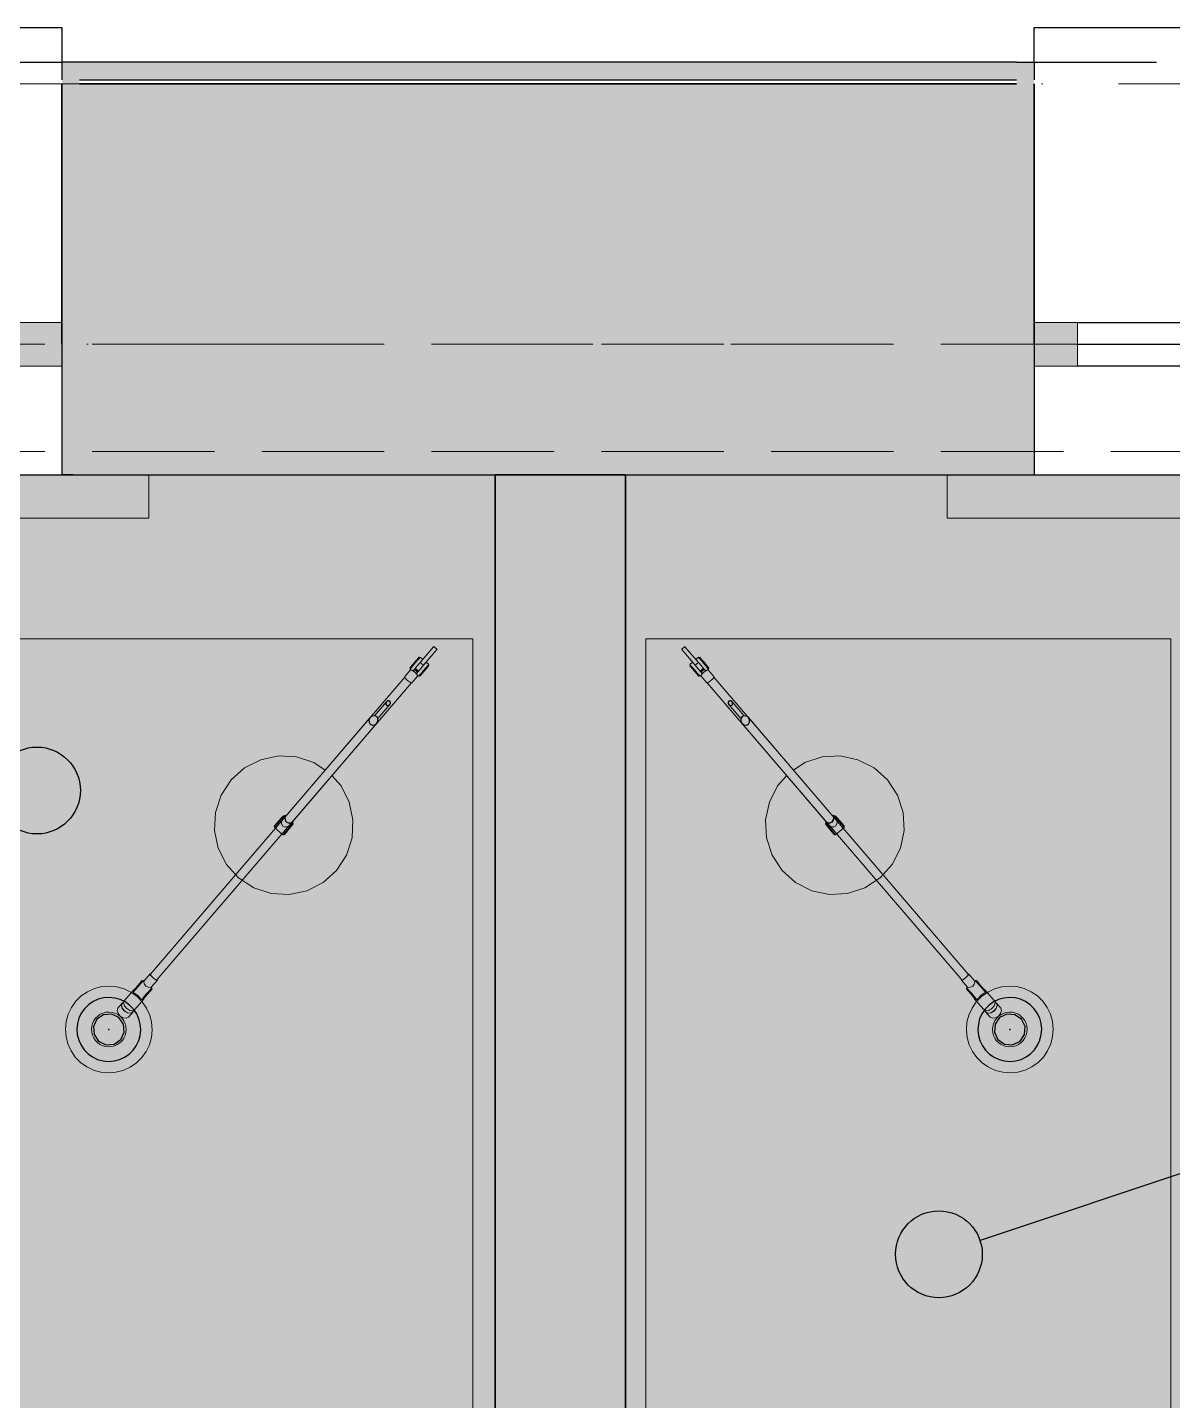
# Model space of a CAD drawing. Header units: millimetres. Extents: x -14278 to 103595, y -22378 to 34603.
# Drawn here: x 85720 to 87039, y -3734 to -2152 of the extents above; entities that cross this region are included whole.
import ezdxf
from ezdxf.enums import TextEntityAlignment as Align

# ---------------------------------------------------------------- set-up
doc = ezdxf.new("R2010")
doc.units = ezdxf.units.MM
doc.header["$MEASUREMENT"] = 0
for name, pattern in [('Dashed', [282.222223, 141.111112, -141.111112]), ('Dot & Dashed', [335.138881, 176.388884, -88.194442, 0, -70.555556]), ('Hidden Line', [195.611112, 141.111112, -54.5])]:
    doc.linetypes.add(name, pattern=pattern)
for name, color, linetype in [('NewA-Ee_25_10-M_WallsExternal', 7, 'Continuous'), ('NewA-Ee_25_10-M_WallsInternal', 7, 'Continuous'), ('NewA-Ee_30_10-M_Roofs', 7, 'Continuous'), ('NewA-Ee_30_40-M_Floors', 7, 'Continuous'), ('NewA-Ee_40_20-M_GeneralFFAndEInternalFixed', 7, 'Continuous'), ('NewA-Ee_40_20-M_GeneralFFAndEInternalMovable', 7, 'Continuous'), ('NewA-SL-M_SpacesInternal', 7, 'Continuous'), ('NewA-Ss_30_25-M_CeilingAndSoffitSystems', 7, 'Continuous'), ('NewA-Zz_20_10_90-T_TextFFEInternal', 7, 'Continuous'), ('NewA-Zz_35_40_80-M_GridStructural', 7, 'Continuous'), ('NewA-Zz_50_90_00-M_GrossInternal', 7, 'Continuous'), ('NewA-Zz_60_50_90-P_VoidOpening', 7, 'Continuous')]:
    doc.layers.add(name, color=color, linetype=linetype)
doc.styles.add('GENERATED_STYLE_1', font='')
doc.styles.get('GENERATED_STYLE_1').set_extended_font_data('Arial')

# ---------------------------------------------------------------- blocks, each defined once
blk = doc.blocks.new('Slab_29_2', base_point=(94289.5, -11216.8))
at = {"layer": 'NewA-Ee_30_40-M_Floors', "linetype": 'Continuous', "lineweight": 13}
blk.add_hatch(color=254, dxfattribs=at).paths.add_polyline_path([(94289.5, -11216.8), (94289.5, -4919.6), (96739.2, -4919.6), (96739.2, -2667.5), (62189.8, -2667.5), (62189.8, -11216.8)])
at = {"layer": 'NewA-Ee_30_40-M_Floors', "color": 6, "linetype": 'Continuous', "lineweight": 13, "flags": 128}
blk.add_lwpolyline([(94289.5, -11216.8), (62189.8, -11216.8), (62189.8, -2667.5), (96739.2, -2667.5), (96739.2, -4919.6), (94289.5, -4919.6)], close=True, dxfattribs=at)
blk = doc.blocks.new('BEDROOM_211_34_2', base_point=(83914.8, -3202.3))
at = {"layer": 'NewA-SL-M_SpacesInternal', "color": 253, "linetype": 'Continuous', "lineweight": 13}
for p, q in [((86258.6, -2667.5), (82428.5, -2667.5)), ((86258.6, -6469.7), (86258.6, -2667.5))]:
    blk.add_line(p, q, dxfattribs=at)
at = {"layer": 'NewA-SL-M_SpacesInternal', "color": 5, "lineweight": 70, "style": 'GENERATED_STYLE_1'}
for tag, height, p in [('ROOM_NAME', 200, (83914.8, -2894.4)), ('ROOM_NUMBER', 150, (83914.8, -3197.3)), ('adj_text', 150, (83914.8, -3433))]:
    blk.add_attdef(tag, text='', height=height, dxfattribs=at).set_placement(p, align=Align.TOP_CENTER)
blk = doc.blocks.new('BEDROOM_213_35_2', base_point=(88695.4, -3202.3))
at = {"layer": 'NewA-SL-M_SpacesInternal', "color": 253, "linetype": 'Continuous', "lineweight": 13}
for p, q in [((86408.6, -2667.5), (86408.6, -6469.7)), ((90236.5, -2667.5), (86408.6, -2667.5))]:
    blk.add_line(p, q, dxfattribs=at)
at = {"layer": 'NewA-SL-M_SpacesInternal', "color": 5, "lineweight": 70, "style": 'GENERATED_STYLE_1'}
for tag, height, p in [('ROOM_NAME', 200, (88695.4, -2894.4)), ('ROOM_NUMBER', 150, (88695.4, -3197.3)), ('adj_text', 150, (88695.4, -3433))]:
    blk.add_attdef(tag, text='', height=height, dxfattribs=at).set_placement(p, align=Align.TOP_CENTER)
blk = doc.blocks.new('Slab_43_2', base_point=(82428.5, -2667.5))
at = {"layer": 'NewA-Ss_30_25-M_CeilingAndSoffitSystems', "linetype": 'Continuous', "lineweight": 0}
blk.add_hatch(color=255, dxfattribs=at).paths.add_polyline_path([(82428.5, -2667.5), (82428.5, -6469.7), (84201.2, -6469.7), (84201.2, -9621.9), (85432.5, -9621.9), (85432.5, -6469.7), (86258.6, -6469.7), (86258.6, -2667.5)])
at = {"layer": 'NewA-Ss_30_25-M_CeilingAndSoffitSystems', "color": 6, "linetype": 'Continuous', "lineweight": 13, "flags": 128}
blk.add_lwpolyline([(82428.5, -2667.5), (82428.5, -6469.7), (84201.2, -6469.7), (84201.2, -9621.9), (85432.5, -9621.9), (85432.5, -6469.7), (86258.6, -6469.7), (86258.6, -2667.5)], close=True, dxfattribs=at)
blk = doc.blocks.new('Slab_44_2', base_point=(86408.6, -2667.5))
at = {"layer": 'NewA-Ss_30_25-M_CeilingAndSoffitSystems', "linetype": 'Continuous', "lineweight": 0}
blk.add_hatch(color=255, dxfattribs=at).paths.add_polyline_path([(86408.6, -2667.5), (86408.6, -6670.9), (87235.1, -6670.9), (87235.1, -9621.9), (88468.9, -9621.9), (88468.9, -6670.9), (90236.5, -6670.9), (90236.5, -2667.5)])
at = {"layer": 'NewA-Ss_30_25-M_CeilingAndSoffitSystems', "color": 6, "linetype": 'Continuous', "lineweight": 13, "flags": 128}
blk.add_lwpolyline([(86408.6, -2667.5), (86408.6, -6670.9), (87235.1, -6670.9), (87235.1, -9621.9), (88468.9, -9621.9), (88468.9, -6670.9), (90236.5, -6670.9), (90236.5, -2667.5)], close=True, dxfattribs=at)
blk = doc.blocks.new('Double Window 19_2')
at = {"layer": 'NewA-Ee_25_10-M_WallsExternal', "linetype": 'Continuous', "lineweight": 13}
for points in [[(-750, 0), (-750, -50), (-700, -50), (-700, 0)], [(0, -50), (0, 0), (-50, 0), (-50, -50)], [(0, 0), (0, -50), (50, -50), (50, 0)], [(750, -50), (750, 0), (700, 0), (700, -50)]]:
    blk.add_hatch(color=104, dxfattribs=at).paths.add_polyline_path(points)
at = {"layer": 'NewA-Ee_25_10-M_WallsExternal', "linetype": 'Continuous'}
for p, q in [((-750, 300), (-750, 340)), ((-750, 340), (750, 340)), ((750, 340), (750, 300)), ((-700, 0), (-50, 0)), ((50, 0), (700, 0)), ((-750, -24.9), (-750, -50)), ((-700, -25), (-50, -25)), ((50, -25), (700, -25)), ((750, -24.9), (750, -50)), ((-50, -50), (-700, -50)), ((700, -50), (50, -50)), ((-750, -175.2), (750, -175.2))]:
    blk.add_line(p, q, dxfattribs=at)
at = {"layer": 'NewA-Ee_25_10-M_WallsExternal', "linetype": 'Dashed'}
blk.add_line((-750, 300), (750, 300), dxfattribs=at)
at = {"layer": 'NewA-Ee_25_10-M_WallsExternal', "color": 24, "linetype": 'Continuous', "lineweight": 13}
for p, q in [((-750, 0), (-700, 0)), ((-700, 0), (-700, -50)), ((-50, -50), (-50, 0)), ((-50, 0), (0, 0)), ((0, 0), (50, 0)), ((50, 0), (50, -50)), ((700, -50), (700, 0)), ((700, 0), (750, 0)), ((-700, -50), (-750, -50)), ((0, -50), (-50, -50)), ((50, -50), (0, -50)), ((750, -50), (700, -50))]:
    blk.add_line(p, q, dxfattribs=at)
at = {"layer": 'NewA-Ee_25_10-M_WallsExternal', "color": 92, "linetype": 'Continuous', "lineweight": 35}
for p, q in [((-750, 0), (-750, -24.9)), ((750, 0), (750, -24.9))]:
    blk.add_line(p, q, dxfattribs=at)
blk = doc.blocks.new('Wall_68_2', base_point=(62039.5, -2517.3))
at = {"layer": 'NewA-Ee_25_10-M_WallsExternal', "linetype": 'Continuous', "lineweight": 13}
for points in [[(85779.6, -2192.3), (85759.5, -2192.3), (85759.5, -2492.3), (85779.6, -2492.3)], [(85779.6, -2212.5), (86859.4, -2212.5), (86859.4, -2192.3), (85779.6, -2192.3)], [(86859.4, -2192.3), (86859.4, -2492.3), (86879.5, -2492.3), (86879.5, -2192.3)], [(85759.5, -2492.3), (85759.5, -2517.3), (86879.5, -2517.3), (86879.5, -2492.3), (86859.4, -2492.3), (86859.4, -2217.2), (85779.6, -2217.2), (85779.6, -2492.3)], [(85759.5, -2542.3), (85772.5, -2542.3), (85772.5, -2587.6), (86866.5, -2587.6), (86866.5, -2542.3), (86879.5, -2542.3), (86879.5, -2517.3), (85759.5, -2517.3)], [(85772.5, -2667.5), (85772.5, -2542.3), (85759.5, -2542.3), (85759.5, -2667.5)], [(86866.5, -2667.5), (86879.5, -2667.5), (86879.5, -2542.3), (86866.5, -2542.3)], [(85772.5, -2587.6), (85772.5, -2651.1), (86866.5, -2651.1), (86866.5, -2587.6)], [(86866.5, -2651.1), (85772.5, -2651.1), (85772.5, -2667.5), (86866.5, -2667.5)]]:
    blk.add_hatch(color=6, dxfattribs=at).paths.add_polyline_path(points)
at = {"layer": 'NewA-Ee_25_10-M_WallsExternal', "linetype": 'Continuous'}
for p, q in [((85779.6, -2192.3), (85759.5, -2192.3)), ((85759.5, -2192.3), (85759.5, -2212.5)), ((86859.4, -2192.3), (86879.5, -2192.3)), ((86879.5, -2192.3), (86879.5, -2212.5)), ((85779.6, -2212.5), (86859.4, -2212.5)), ((85759.5, -2517.3), (85759.5, -2542.3)), ((86879.5, -2517.3), (86879.5, -2542.3)), ((85759.5, -2542.3), (85759.5, -2587.6)), ((86879.5, -2542.3), (86879.5, -2587.6)), ((85759.5, -2587.6), (85759.5, -2651.1)), ((86879.5, -2587.6), (86879.5, -2651.1)), ((85759.5, -2651.1), (85759.5, -2667.5)), ((86879.5, -2651.1), (86879.5, -2667.5)), ((85772.5, -2667.5), (85759.5, -2667.5)), ((86866.5, -2667.5), (86879.5, -2667.5))]:
    blk.add_line(p, q, dxfattribs=at)
at = {"layer": 'NewA-Ee_25_10-M_WallsExternal', "color": 92, "linetype": 'Continuous', "lineweight": 35}
for p, q in [((85759.5, -2217.2), (85759.5, -2492.3)), ((85779.6, -2217.2), (86859.4, -2217.2)), ((86879.5, -2217.2), (86879.5, -2492.3)), ((85759.5, -2492.3), (85759.5, -2517.3)), ((86879.5, -2492.3), (86879.5, -2517.3))]:
    blk.add_line(p, q, dxfattribs=at)
at = {"layer": 'NewA-Ee_25_10-M_WallsExternal', "linetype": 'Continuous', "flags": 128}
for points in [[(86859.4, -2192.3), (85779.6, -2192.3)], [(85772.5, -2667.5), (86866.5, -2667.5)]]:
    blk.add_lwpolyline(points, dxfattribs=at)
at = {"layer": 'NewA-Ee_25_10-M_WallsExternal', "linetype": 'Continuous', "zscale": 1000}
for p in [(85009.5, -2492.3), (87629.5, -2492.3)]:
    blk.add_blockref('Double Window 19_2', p, dxfattribs=at)
blk = doc.blocks.new('Wall_80_2', base_point=(86258.6, -2667.5))
at = {"layer": 'NewA-Ee_25_10-M_WallsInternal', "linetype": 'Continuous', "lineweight": 13}
blk.add_hatch(color=6, dxfattribs=at).paths.add_polyline_path([(86258.6, -6469.7), (86408.6, -6469.7), (86408.6, -2667.5), (86258.6, -2667.5)])
at = {"layer": 'NewA-Ee_25_10-M_WallsInternal', "color": 92, "linetype": 'Continuous', "lineweight": 35, "flags": 128}
for points in [[(86258.6, -2667.5), (86258.6, -6469.7)], [(86408.6, -2667.5), (86258.6, -2667.5)], [(86408.6, -6469.7), (86408.6, -2667.5)]]:
    blk.add_lwpolyline(points, dxfattribs=at)
blk = doc.blocks.new('Morph_21_2', base_point=(62039.5, -17767.3))
at = {"layer": 'NewA-Ee_40_20-M_GeneralFFAndEInternalMovable', "linetype": 'Continuous'}
for p, q in [((86133.5, -2928.9), (86132.8, -2930.3)), ((86132.8, -2930.3), (86132.8, -2931.7)), ((86132.8, -2931.7), (86133.5, -2932.8)), ((86134.7, -2928), (86133.5, -2928.9)), ((86133.5, -2932.8), (86134.7, -2933.3)), ((86136.1, -2927.8), (86134.7, -2928)), ((86134.7, -2933.3), (86136.1, -2933.1)), ((86137.3, -2928.3), (86136.1, -2927.8)), ((86136.1, -2933.1), (86137.3, -2932.2)), ((86138, -2929.4), (86137.3, -2928.3)), ((86137.3, -2932.2), (86138, -2930.9)), ((86138, -2930.9), (86138, -2929.4)), ((86114.6, -2947.2), (86113.2, -2949.8)), ((86113.2, -2949.8), (86113.3, -2952.6)), ((86113.3, -2952.6), (86114.7, -2954.8)), ((86116.9, -2945.5), (86114.6, -2947.2)), ((86114.7, -2954.8), (86117.1, -2955.8)), ((86119.7, -2945.1), (86116.9, -2945.5)), ((86117.1, -2955.8), (86119.8, -2955.5)), ((86122.1, -2946.1), (86119.7, -2945.1)), ((86119.8, -2955.5), (86122.2, -2953.7)), ((86123.5, -2948.3), (86122.1, -2946.1)), ((86122.2, -2953.7), (86123.5, -2951.1)), ((86123.5, -2951.1), (86123.5, -2948.3)), ((85807.5, -3289.4), (85799.8, -3294.7)), ((85816.8, -3288.7), (85807.5, -3289.4)), ((85825.2, -3292.7), (85816.8, -3288.7)), ((85799.8, -3294.7), (85795.8, -3303.1)), ((85795.8, -3303.1), (85796.5, -3312.4)), ((85830.5, -3300.4), (85825.2, -3292.7)), ((85831.2, -3309.7), (85830.5, -3300.4)), ((85796.5, -3312.4), (85801.8, -3320.1)), ((85801.8, -3320.1), (85810.2, -3324.1)), ((85819.5, -3323.4), (85827.2, -3318.1)), ((85827.2, -3318.1), (85831.2, -3309.7)), ((85810.2, -3324.1), (85819.5, -3323.4))]:
    blk.add_line(p, q, dxfattribs=at)
at = {"layer": 'NewA-Ee_40_20-M_GeneralFFAndEInternalMovable', "color": 6, "linetype": 'Continuous', "lineweight": 13, "flags": 128}
for points in [[(86170, -2878.6), (86170.8, -2877.7)], [(86171.6, -2878.4), (86170.8, -2877.7)], [(86171.4, -2878.6), (86172.2, -2877.6)], [(86172.2, -2883.8), (86187.7, -2865.7)], [(86175.3, -2880.2), (86172.2, -2877.6)], [(86176, -2887), (86191.5, -2868.9)], [(86187.7, -2865.7), (86187.9, -2865.5)], [(86191.7, -2868.7), (86187.9, -2865.5)], [(86191.5, -2868.9), (86191.7, -2868.7)], [(86154.4, -2900), (86161.3, -2891.9)], [(86160.4, -2889.9), (86161, -2889.1)], [(86161.2, -2890.5), (86160.4, -2889.9)], [(86160.5, -2891.3), (86161.2, -2890.5)], [(86161.6, -2892.2), (86160.5, -2891.3)], [(86161, -2889.1), (86162.9, -2887)], [(86161.2, -2890.5), (86163.3, -2888)], [(86161.7, -2892.2), (86161.9, -2892.4)], [(86161.9, -2892.4), (86163.7, -2893.3)], [(86162.9, -2887), (86165.5, -2883.9)], [(86163.3, -2888), (86166.2, -2884.6)], [(86163.7, -2893.3), (86166.1, -2894.8)], [(86163.9, -2893.4), (86164.3, -2893.1)], [(86164.3, -2893.1), (86166.4, -2890.6)], [(86164.3, -2893), (86165.5, -2894.5)], [(86167.5, -2893.2), (86165.2, -2892)], [(86165.5, -2883.9), (86168.1, -2880.9)], [(86165.6, -2891.5), (86167.9, -2892.7)], [(86168.2, -2892.3), (86165.9, -2891.1)], [(86166.2, -2884.6), (86169.2, -2881.2)], [(86166.4, -2890.6), (86169.3, -2887.2)], [(86170.4, -2893.6), (86166.6, -2890.3)], [(86169, -2895.2), (86167.5, -2893.2)], [(86167.9, -2892.7), (86169.4, -2894.7)], [(86168.1, -2880.9), (86170, -2878.6)], [(86168.1, -2896.3), (86170.2, -2893.9)], [(86169.7, -2894.4), (86168.2, -2892.3)], [(86169.2, -2881.2), (86171.4, -2878.6)], [(86169.3, -2887.2), (86172.2, -2883.8)], [(86170.2, -2893.9), (86173.1, -2890.5)], [(86176, -2887), (86172.2, -2883.8)], [(86173.1, -2890.5), (86176, -2887)], [(86173.2, -2896.5), (86176.1, -2893.1)], [(86174.3, -2896.7), (86176.9, -2893.7)], [(86176.1, -2893.1), (86179, -2889.6)], [(86176.9, -2893.7), (86179.5, -2890.6)], [(86179, -2889.6), (86181.2, -2887.1)], [(86182.1, -2886.1), (86179.1, -2883.5)], [(86179.5, -2890.6), (86181.4, -2888.4)], [(86181.2, -2887.1), (86182.1, -2886.1)], [(86182.2, -2887.5), (86181.4, -2886.8)], [(86181.4, -2888.4), (86182.2, -2887.5)], [(85861.4, -3242.8), (86154.5, -2900.6)], [(85869, -3249.3), (86162.1, -2907.1)], [(86154.4, -2900), (86154.6, -2900.9)], [(86154.6, -2900.9), (86155.8, -2902.5)], [(86155.8, -2902.5), (86157.8, -2904.4)], [(86157.8, -2904.4), (86160, -2906.1)], [(86160, -2906.1), (86161.8, -2907.1)], [(86161.8, -2907.1), (86162.7, -2907.2)], [(86162.7, -2907.2), (86169.6, -2899.1)], [(86166.1, -2894.8), (86167.9, -2896.9)], [(86166.5, -2895.3), (86168.1, -2896.3)], [(86167.7, -2896.7), (86168.1, -2896.3)], [(86167.9, -2896.9), (86169.1, -2898.6)], [(86169.1, -2898.6), (86169.3, -2898.7)], [(86170.4, -2899.7), (86169.3, -2898.8)], [(86170.4, -2899.7), (86171.1, -2898.9)], [(86171.8, -2899.6), (86171, -2899)], [(86171.1, -2898.9), (86173.2, -2896.5)], [(86171.8, -2899.6), (86172.4, -2898.9)], [(86172.4, -2898.9), (86174.3, -2896.7)], [(86133.5, -2928.9), (86119.7, -2945.1)], [(86137.3, -2932.2), (86123.5, -2948.3)], [(86114.6, -2947.2), (86017.5, -3060.6)], [(86122.2, -2953.7), (86025.1, -3067.1)], [(86070.5, -3014.1), (86081, -3025.9), (86090.5, -3044.5), (86094.8, -3064.9), (86093.7, -3085.8), (86087.2, -3105.7), (86075.8, -3123.2), (86060.3, -3137.1), (86041.6, -3146.6), (86021.2, -3150.9), (86000.4, -3149.8), (85980.5, -3143.3), (85963, -3131.9), (85949.1, -3116.3), (85939.6, -3097.7), (85935.3, -3077.3), (85936.4, -3056.4), (85942.9, -3036.6), (85954.3, -3019.1), (85969.8, -3005.1), (85988.5, -2995.7), (86008.9, -2991.4), (86029.7, -2992.5), (86049.6, -2999), (86062.9, -3007.6)], [(86006.8, -3069.3), (86009.4, -3066.2)], [(86007.2, -3070.3), (86010.1, -3066.9)], [(86009.4, -3066.2), (86012, -3063.2)], [(86010.1, -3066.9), (86013, -3063.5)], [(86012, -3063.2), (86013.9, -3061)], [(86012.5, -3066.7), (86013.7, -3064.3)], [(86012.6, -3068.7), (86012.5, -3066.7)], [(86013, -3063.5), (86015.2, -3061)], [(86017.1, -3060.2), (86013.7, -3064.3)], [(86013.9, -3061), (86014.6, -3060.2)], [(86015.3, -3060.8), (86014.6, -3060.2)], [(86015.2, -3061), (86016, -3060)], [(86016.7, -3060.7), (86016, -3060)], [(86016.1, -3062.5), (86017.1, -3060.2)], [(86016.5, -3065.2), (86016.1, -3062.5)], [(86018.2, -3067.5), (86016.5, -3065.2)], [(86016.6, -3062.7), (86017.5, -3060.6)], [(86016.9, -3065.1), (86016.6, -3062.7)], [(86018.4, -3067.1), (86016.9, -3065.1)], [(86017.1, -3060.2), (86018.6, -3059.3)], [(86020.7, -3068.8), (86018.2, -3067.5)], [(86020.7, -3068.3), (86018.4, -3067.1)], [(86025.5, -3067.4), (86022, -3071.4)], [(86025.1, -3067.1), (86023.2, -3068.3)], [(86025.5, -3067.4), (86023.3, -3068.7)], [(86025.8, -3068.5), (86025.1, -3067.9)], [(86026.2, -3065.8), (86025.5, -3067.4)], [(86004.1, -3072.3), (86004.8, -3071.5)], [(86004.9, -3073), (86004.1, -3072.3)], [(86004.3, -3073.7), (86005, -3072.8)], [(86014.1, -3082.2), (86004.3, -3073.7)], [(86004.8, -3071.5), (86006.8, -3069.3)], [(86005, -3072.8), (86007.2, -3070.3)], [(86012.6, -3069.7), (86012.6, -3069.2)], [(86014.1, -3072.2), (86012.6, -3069.7)], [(86016.8, -3073.3), (86014.1, -3072.2)], [(86014.1, -3082.2), (86014.9, -3081.3)], [(86015.5, -3082.1), (86014.8, -3081.4)], [(86014.9, -3081.3), (86017.1, -3078.8)], [(86015.5, -3082.1), (86016.2, -3081.3)], [(86016.2, -3081.3), (86018.1, -3079)], [(86017.3, -3073.2), (86016.8, -3073.3)], [(86017.1, -3078.8), (86020, -3075.3)], [(86019.8, -3072.9), (86017.8, -3073.2)], [(86018.1, -3079), (86020.7, -3076)], [(86022, -3071.4), (86019.8, -3072.9)], [(86020, -3075.3), (86022.9, -3071.9)], [(86023.2, -3068.3), (86020.7, -3068.3)], [(86023.3, -3068.7), (86020.7, -3068.8)], [(86020.7, -3076), (86023.3, -3073)], [(86022.9, -3071.9), (86025.1, -3069.4)], [(86023.3, -3073), (86025.3, -3070.7)], [(86025.1, -3069.4), (86025.8, -3068.5)], [(86026, -3069.9), (86025.2, -3069.3)], [(86025.3, -3070.7), (86026, -3069.9)], [(85844.1, -3259.1), (85846.7, -3256.1)], [(85844.6, -3260.2), (85847.5, -3256.8)], [(85846.7, -3256.1), (85849.3, -3253.1)], [(85847.5, -3256.8), (85850.4, -3253.3)], [(85849.3, -3253.1), (85851.2, -3250.8)], [(85850.4, -3253.3), (85852.6, -3250.8)], [(85851.2, -3250.8), (85851.9, -3250)], [(85852.7, -3250.7), (85851.9, -3250)], [(85852.6, -3250.8), (85853.3, -3249.9)], [(85854.1, -3250.6), (85853.3, -3249.9)], [(85853.9, -3251.9), (85854, -3250.7)], [(85854.6, -3254.2), (85854, -3252.1), (85853.9, -3251.9)], [(85861, -3242.5), (85854, -3250.7)], [(85856.3, -3256.5), (85854.6, -3254.2)], [(85858.8, -3257.8), (85856.3, -3256.5)], [(85861.2, -3258.1), (85861, -3258.1), (85858.8, -3257.8)], [(85861, -3242.5), (85861.6, -3242.6)], [(85861.2, -3243.4), (85861, -3242.5)], [(85862.5, -3245), (85861.2, -3243.4)], [(85861.4, -3242.8), (85861.6, -3243.7)], [(85861.6, -3243.7), (85862.7, -3245.1)], [(85869.4, -3249.7), (85862.3, -3257.9)], [(85864.5, -3246.9), (85862.5, -3245)], [(85863.2, -3258.4), (85862.5, -3257.7)], [(85862.7, -3245.1), (85864.5, -3246.8)], [(85864.5, -3246.8), (85866.5, -3248.4)], [(85866.7, -3248.6), (85864.5, -3246.9)], [(85866.5, -3248.4), (85868.1, -3249.3)], [(85868.4, -3249.6), (85866.7, -3248.6)], [(85868.1, -3249.3), (85869, -3249.3)], [(85869.4, -3249.7), (85868.4, -3249.6)], [(85869.2, -3249.1), (85869.4, -3249.7)], [(85831.4, -3273.2), (85830.5, -3275.9)], [(85831.4, -3273.2), (85841.9, -3261)], [(85841.5, -3262.2), (85842.2, -3261.4)], [(85842.3, -3262.8), (85841.5, -3262.2)], [(85841.6, -3262.3), (85841.5, -3263.1)], [(85841.5, -3263.1), (85841.8, -3263.4)], [(85841.6, -3263.6), (85842.4, -3262.7)], [(85842.7, -3264.5), (85841.6, -3263.6)], [(85841.9, -3261), (85841.7, -3262)], [(85843.2, -3260.2), (85841.9, -3261)], [(85842.2, -3261.4), (85844.1, -3259.1)], [(85842.4, -3262.7), (85844.6, -3260.2)], [(85843.1, -3264.6), (85843.6, -3265.1)], [(85843.6, -3265.1), (85847, -3267.3)], [(85843.6, -3283.6), (85854, -3271.4)], [(85847, -3267.3), (85849.7, -3270.3)], [(85849.7, -3270.3), (85850.3, -3270.8)], [(85851.5, -3272.1), (85850.5, -3271.2)], [(85851.5, -3272.1), (85852.3, -3271.1)], [(85851.7, -3271.9), (85852, -3272.1)], [(85852, -3272.1), (85852.8, -3271.9)], [(85852.9, -3271.9), (85852.2, -3271.3)], [(85852.3, -3271.1), (85854.4, -3268.6)], [(85852.9, -3271.9), (85853.6, -3271.1)], [(85853.1, -3271.8), (85854, -3271.4)], [(85853.6, -3271.1), (85855.5, -3268.9)], [(85854, -3271.4), (85854.6, -3269.9)], [(85854.4, -3268.6), (85857.4, -3265.2)], [(85855.5, -3268.9), (85858.1, -3265.9)], [(85857.4, -3265.2), (85860.3, -3261.8)], [(85858.1, -3265.9), (85860.7, -3262.8)], [(85860.3, -3261.8), (85862.4, -3259.3)], [(85860.7, -3262.8), (85862.6, -3260.6)], [(85862.3, -3257.9), (85861.2, -3258.1)], [(85862.4, -3259.3), (85863.2, -3258.4)], [(85863.3, -3259.8), (85862.6, -3259.1)], [(85862.6, -3260.6), (85863.3, -3259.8)], [(85823.9, -3282), (85823.1, -3284.6)], [(85823.1, -3284.6), (85824.1, -3288)], [(85823.9, -3282), (85828.9, -3276.1)], [(85824.1, -3288), (85826.7, -3291.1)], [(85828.9, -3276.1), (85828, -3278.8)], [(85828, -3278.8), (85829, -3282.1)], [(85829.1, -3276.3), (85828.3, -3278.9)], [(85828.3, -3278.9), (85829.2, -3282.1)], [(85829.5, -3275.9), (85828.9, -3276.1)], [(85829, -3282.1), (85831.6, -3285.3)], [(85829.1, -3276.3), (85831.2, -3273.9)], [(85829.2, -3282.1), (85831.7, -3285.1)], [(85830.5, -3275.9), (85831.5, -3279.2)], [(85831.5, -3279.2), (85834.1, -3282.3)], [(85831.6, -3285.3), (85835.1, -3287.3)], [(85831.7, -3285.1), (85835.1, -3287.1)], [(85834.1, -3282.3), (85837.6, -3284.4)], [(85835.1, -3287.1), (85838.5, -3287.6)], [(85835.1, -3287.3), (85838.6, -3287.8)], [(85836.1, -3292.4), (85841.1, -3286.6)], [(85837.6, -3284.4), (85841.1, -3284.9)], [(85838.5, -3287.6), (85840.9, -3286.4)], [(85838.6, -3287.8), (85841.1, -3286.6)], [(85840.9, -3286.4), (85843, -3283.9)], [(85841.1, -3284.9), (85843.6, -3283.6)], [(85841.1, -3286.6), (85841.3, -3285.9)], [(85826.7, -3291.1), (85830.1, -3293.2)], [(85830.1, -3293.2), (85833.6, -3293.6)], [(85833.6, -3293.6), (85836.1, -3292.4)], [(85813.2, -3306.4), (85813.3, -3306.2)], [(85813.2, -3306.5), (85813.2, -3306.4)], [(85813.3, -3306.7), (85813.2, -3306.5)], [(85813.3, -3306.2), (85813.4, -3306.1)], [(85813.5, -3306.8), (85813.3, -3306.7)], [(85813.4, -3306.1), (85813.6, -3306.1)], [(85813.6, -3306.7), (85813.5, -3306.8)], [(85813.6, -3306.1), (85813.7, -3306.2)], [(85813.8, -3306.6), (85813.6, -3306.7)], [(85813.7, -3306.2), (85813.8, -3306.3)], [(85813.8, -3306.3), (85813.9, -3306.5)], [(85813.9, -3306.5), (85813.8, -3306.6)]]:
    blk.add_lwpolyline(points, dxfattribs=at)
for points in [[(85770, -3331), (85766.4, -3323), (85764.2, -3314.6), (85763.5, -3305.9), (85764.4, -3297.2), (85766.7, -3288.8), (85770.5, -3281), (85775.5, -3273.9), (85781.8, -3267.8), (85789, -3262.9), (85796.9, -3259.3), (85805.3, -3257.1), (85814, -3256.4), (85822.7, -3257.3), (85831.1, -3259.6), (85839, -3263.4), (85846, -3268.4), (85852.1, -3274.7), (85857.1, -3281.9), (85860.7, -3289.8), (85862.8, -3298.2), (85863.5, -3306.9), (85862.7, -3315.6), (85860.3, -3324), (85856.6, -3331.9), (85851.5, -3338.9), (85845.3, -3345), (85838.1, -3350), (85830.1, -3353.6), (85821.7, -3355.7), (85813, -3356.4), (85804.3, -3355.6), (85795.9, -3353.2), (85788.1, -3349.5), (85781, -3344.4), (85774.9, -3338.2)], [(85796.1, -3316.2), (85794.7, -3313.1), (85793.8, -3309.7), (85793.5, -3306.2), (85793.9, -3302.7), (85794.8, -3299.4), (85796.3, -3296.2), (85798.3, -3293.4), (85800.8, -3291), (85803.7, -3289), (85806.9, -3287.6), (85810.2, -3286.7), (85813.7, -3286.4), (85817.2, -3286.8), (85820.5, -3287.7), (85823.7, -3289.2), (85826.5, -3291.2), (85829, -3293.7), (85830.9, -3296.6), (85832.4, -3299.8), (85833.2, -3303.1), (85833.5, -3306.6), (85833.2, -3310.1), (85832.2, -3313.4), (85830.7, -3316.6), (85828.7, -3319.4), (85826.2, -3321.9), (85823.3, -3323.8), (85820.2, -3325.3), (85816.8, -3326.1), (85813.3, -3326.4), (85809.8, -3326.1), (85806.5, -3325.1), (85803.3, -3323.6), (85800.5, -3321.6), (85798.1, -3319.1)]]:
    blk.add_lwpolyline(points, close=True, dxfattribs=at)
at = {"layer": 'NewA-Ee_40_20-M_GeneralFFAndEInternalMovable', "linetype": 'Continuous', "flags": 128}
blk.add_lwpolyline([(85776.7, -3306), (85777.2, -3312.4), (85778.8, -3318.6), (85781.5, -3324.5), (85785.1, -3329.8), (85789.6, -3334.4), (85794.8, -3338.1), (85800.6, -3340.9), (85806.8, -3342.6), (85813.1, -3343.2), (85819.5, -3342.7), (85825.7, -3341.1), (85831.6, -3338.5), (85836.9, -3334.8), (85841.5, -3330.3), (85845.2, -3325.1), (85848, -3319.3), (85849.7, -3313.2), (85850.3, -3306.8), (85849.8, -3300.4), (85848.2, -3294.2), (85845.6, -3288.3), (85841.9, -3283.1), (85837.4, -3278.5), (85832.2, -3274.7), (85826.4, -3272), (85820.3, -3270.3), (85813.9, -3269.6), (85807.5, -3270.1), (85801.3, -3271.7), (85795.4, -3274.4), (85790.2, -3278), (85785.6, -3282.5), (85781.8, -3287.7), (85779.1, -3293.5), (85777.4, -3299.7)], close=True, dxfattribs=at)
blk = doc.blocks.new('Morph_22_2', base_point=(62039.5, -17767.3))
at = {"layer": 'NewA-Ee_40_20-M_GeneralFFAndEInternalMovable', "linetype": 'Continuous'}
for p, q in [((86527.7, -2928.3), (86527, -2929.4)), ((86527, -2929.4), (86527, -2930.9)), ((86527, -2930.9), (86527.7, -2932.2)), ((86528.9, -2927.8), (86527.7, -2928.3)), ((86527.7, -2932.2), (86528.9, -2933.1)), ((86530.3, -2928), (86528.9, -2927.8)), ((86528.9, -2933.1), (86530.3, -2933.3)), ((86531.5, -2928.9), (86530.3, -2928)), ((86530.3, -2933.3), (86531.5, -2932.8)), ((86532.2, -2930.3), (86531.5, -2928.9)), ((86531.5, -2932.8), (86532.2, -2931.7)), ((86532.2, -2931.7), (86532.2, -2930.3)), ((86541.6, -2948.3), (86541.5, -2951.1)), ((86541.5, -2951.1), (86542.9, -2953.7)), ((86543, -2946.1), (86541.6, -2948.3)), ((86542.9, -2953.7), (86545.2, -2955.5)), ((86545.4, -2945.1), (86543, -2946.1)), ((86545.2, -2955.5), (86548, -2955.8)), ((86548.1, -2945.5), (86545.4, -2945.1)), ((86548, -2955.8), (86550.4, -2954.8)), ((86550.5, -2947.2), (86548.1, -2945.5)), ((86550.4, -2954.8), (86551.8, -2952.6)), ((86551.8, -2949.8), (86550.5, -2947.2)), ((86551.8, -2952.6), (86551.8, -2949.8)), ((86848.2, -3288.7), (86839.8, -3292.7)), ((86857.5, -3289.4), (86848.2, -3288.7)), ((86865.2, -3294.7), (86857.5, -3289.4)), ((86834.5, -3300.4), (86833.8, -3309.7)), ((86839.8, -3292.7), (86834.5, -3300.4)), ((86869.3, -3303.1), (86865.2, -3294.7)), ((86868.5, -3312.4), (86869.3, -3303.1)), ((86833.8, -3309.7), (86837.8, -3318.1)), ((86837.8, -3318.1), (86845.5, -3323.4)), ((86854.8, -3324.1), (86863.3, -3320.1)), ((86863.3, -3320.1), (86868.5, -3312.4)), ((86845.5, -3323.4), (86854.8, -3324.1))]:
    blk.add_line(p, q, dxfattribs=at)
at = {"layer": 'NewA-Ee_40_20-M_GeneralFFAndEInternalMovable', "color": 6, "linetype": 'Continuous', "lineweight": 13, "flags": 128}
for points in [[(86473.4, -2868.7), (86477.2, -2865.5)], [(86473.5, -2868.9), (86473.4, -2868.7)], [(86489, -2887), (86473.5, -2868.9)], [(86477.3, -2865.7), (86477.2, -2865.5)], [(86492.8, -2883.8), (86477.3, -2865.7)], [(86489.8, -2880.2), (86492.8, -2877.6)], [(86493.7, -2878.6), (86492.8, -2877.6)], [(86493.5, -2878.4), (86494.3, -2877.7)], [(86495, -2878.6), (86494.3, -2877.7)], [(86482.9, -2887.5), (86483.6, -2886.8)], [(86483.6, -2888.4), (86482.9, -2887.5)], [(86483, -2886.1), (86486, -2883.5)], [(86483.8, -2887.1), (86483, -2886.1)], [(86485.6, -2890.6), (86483.6, -2888.4)], [(86486, -2889.6), (86483.8, -2887.1)], [(86488.2, -2893.7), (86485.6, -2890.6)], [(86489, -2893.1), (86486, -2889.6)], [(86490.8, -2896.7), (86488.2, -2893.7)], [(86489, -2887), (86492.8, -2883.8)], [(86492, -2890.5), (86489, -2887)], [(86491.9, -2896.5), (86489, -2893.1)], [(86494.9, -2893.9), (86492, -2890.5)], [(86495.8, -2887.2), (86492.8, -2883.8)], [(86495.9, -2881.2), (86493.7, -2878.6)], [(86494.7, -2893.6), (86498.5, -2890.3)], [(86497, -2896.3), (86494.9, -2893.9)], [(86497, -2880.9), (86495, -2878.6)], [(86495.4, -2894.4), (86496.9, -2892.3)], [(86497.2, -2892.7), (86495.6, -2894.7)], [(86498.7, -2890.6), (86495.8, -2887.2)], [(86498.8, -2884.6), (86495.9, -2881.2)], [(86496.1, -2895.2), (86497.6, -2893.2)], [(86496.9, -2892.3), (86499.1, -2891.1)], [(86499.6, -2883.9), (86497, -2880.9)], [(86499.4, -2891.5), (86497.2, -2892.7)], [(86497.6, -2893.2), (86499.9, -2892)], [(86500.8, -2893.1), (86498.7, -2890.6)], [(86501.7, -2888), (86498.8, -2884.6)], [(86501.3, -2893.3), (86499, -2894.8)], [(86502.2, -2887), (86499.6, -2883.9)], [(86500.8, -2893), (86499.6, -2894.5)], [(86501.1, -2893.4), (86500.8, -2893.1)], [(86503.2, -2892.4), (86501.3, -2893.3)], [(86503.8, -2890.5), (86501.7, -2888)], [(86504, -2889.1), (86502.2, -2887)], [(86503.3, -2892.2), (86503.2, -2892.4)], [(86503.5, -2892.2), (86504.5, -2891.3)], [(86504.5, -2891.3), (86503.8, -2890.5)], [(86510.7, -2900), (86503.8, -2891.9)], [(86503.9, -2890.5), (86504.7, -2889.9)], [(86504.7, -2889.9), (86504, -2889.1)], [(86492.6, -2898.9), (86490.8, -2896.7)], [(86494, -2898.9), (86491.9, -2896.5)], [(86493.3, -2899.6), (86492.6, -2898.9)], [(86493.3, -2899.6), (86494, -2899)], [(86494.7, -2899.7), (86494, -2898.9)], [(86494.7, -2899.7), (86495.8, -2898.8)], [(86502.3, -2907.2), (86495.4, -2899.1)], [(86496, -2898.6), (86495.8, -2898.7)], [(86497.1, -2896.9), (86496, -2898.6)], [(86498.6, -2895.3), (86497, -2896.3)], [(86497.3, -2896.7), (86497, -2896.3)], [(86499, -2894.8), (86497.1, -2896.9)], [(86503.2, -2907.1), (86502.3, -2907.2)], [(86796.1, -3249.3), (86503, -2907.1)], [(86505, -2906.1), (86503.2, -2907.1)], [(86507.2, -2904.4), (86505, -2906.1)], [(86509.2, -2902.5), (86507.2, -2904.4)], [(86510.5, -2900.9), (86509.2, -2902.5)], [(86510.7, -2900), (86510.5, -2900.9)], [(86803.7, -3242.8), (86510.5, -2900.6)], [(86527.7, -2932.2), (86541.6, -2948.3)], [(86531.5, -2928.9), (86545.4, -2945.1)], [(86542.9, -2953.7), (86640, -3067.1)], [(86550.5, -2947.2), (86647.6, -3060.6)], [(86594.6, -3014.1), (86584, -3025.9), (86574.6, -3044.5), (86570.2, -3064.9), (86571.4, -3085.8), (86577.8, -3105.7), (86589.2, -3123.2), (86604.8, -3137.1), (86623.4, -3146.6), (86643.8, -3150.9), (86664.7, -3149.8), (86684.5, -3143.3), (86702, -3131.9), (86716, -3116.3), (86725.5, -3097.7), (86729.8, -3077.3), (86728.6, -3056.4), (86722.2, -3036.6), (86710.8, -3019.1), (86695.2, -3005.1), (86676.6, -2995.7), (86656.2, -2991.4), (86635.3, -2992.5), (86615.5, -2999), (86602.2, -3007.6)], [(86638.9, -3065.8), (86639.6, -3067.4)], [(86639.2, -3068.5), (86640, -3067.9)], [(86639.6, -3067.4), (86643, -3071.4)], [(86639.6, -3067.4), (86641.7, -3068.7)], [(86640, -3067.1), (86641.9, -3068.3)], [(86644.3, -3068.3), (86646.6, -3067.1)], [(86644.4, -3068.8), (86646.9, -3067.5)], [(86647.9, -3060.2), (86646.5, -3059.3)], [(86646.6, -3067.1), (86648.1, -3065.1)], [(86646.9, -3067.5), (86648.6, -3065.2)], [(86648.5, -3062.7), (86647.6, -3060.6)], [(86647.9, -3060.2), (86651.4, -3064.3)], [(86648.9, -3062.5), (86647.9, -3060.2)], [(86648.1, -3065.1), (86648.5, -3062.7)], [(86648.3, -3060.7), (86649.1, -3060)], [(86648.6, -3065.2), (86648.9, -3062.5)], [(86649.9, -3061), (86649.1, -3060)], [(86649.7, -3060.8), (86650.5, -3060.2)], [(86652, -3063.5), (86649.9, -3061)], [(86651.2, -3061), (86650.5, -3060.2)], [(86653.1, -3063.2), (86651.2, -3061)], [(86652.5, -3066.7), (86651.4, -3064.3)], [(86654.9, -3066.9), (86652, -3063.5)], [(86652.5, -3068.7), (86652.5, -3066.7)], [(86655.7, -3066.2), (86653.1, -3063.2)], [(86657.9, -3070.3), (86654.9, -3066.9)], [(86658.3, -3069.3), (86655.7, -3066.2)], [(86639.1, -3069.9), (86639.9, -3069.3)], [(86639.8, -3070.7), (86639.1, -3069.9)], [(86640, -3069.4), (86639.2, -3068.5)], [(86641.7, -3073), (86639.8, -3070.7)], [(86642.1, -3071.9), (86640, -3069.4)], [(86641.7, -3068.7), (86644.4, -3068.8)], [(86644.3, -3076), (86641.7, -3073)], [(86641.9, -3068.3), (86644.3, -3068.3)], [(86645.1, -3075.3), (86642.1, -3071.9)], [(86643, -3071.4), (86645.3, -3072.9)], [(86646.9, -3079), (86644.3, -3076)], [(86648, -3078.8), (86645.1, -3075.3)], [(86645.3, -3072.9), (86647.2, -3073.2)], [(86648.8, -3081.3), (86646.9, -3079)], [(86647.8, -3073.2), (86648.2, -3073.3)], [(86650.1, -3081.3), (86648, -3078.8)], [(86648.2, -3073.3), (86650.9, -3072.2)], [(86649.5, -3082.1), (86648.8, -3081.3)], [(86649.5, -3082.1), (86650.3, -3081.4)], [(86650.9, -3082.2), (86650.1, -3081.3)], [(86650.9, -3072.2), (86652.4, -3069.7)], [(86650.9, -3082.2), (86660.8, -3073.7)], [(86652.4, -3069.7), (86652.4, -3069.2)], [(86660, -3072.8), (86657.9, -3070.3)], [(86660.2, -3071.5), (86658.3, -3069.3)], [(86660.8, -3073.7), (86660, -3072.8)], [(86660.1, -3073), (86660.9, -3072.3)], [(86660.9, -3072.3), (86660.2, -3071.5)], [(86795.8, -3249.1), (86795.7, -3249.7)], [(86795.7, -3249.7), (86796.6, -3249.6)], [(86795.7, -3249.7), (86802.7, -3257.9)], [(86796.9, -3249.3), (86796.1, -3249.3)], [(86796.6, -3249.6), (86798.4, -3248.6)], [(86798.5, -3248.4), (86796.9, -3249.3)], [(86798.4, -3248.6), (86800.6, -3246.9)], [(86800.5, -3246.8), (86798.5, -3248.4)], [(86802.3, -3245.1), (86800.5, -3246.8)], [(86800.6, -3246.9), (86802.6, -3245)], [(86801.8, -3258.4), (86802.6, -3257.7)], [(86803.5, -3243.7), (86802.3, -3245.1)], [(86802.6, -3245), (86803.8, -3243.4)], [(86804.1, -3242.5), (86803.4, -3242.6)], [(86803.7, -3242.8), (86803.5, -3243.7)], [(86803.8, -3243.4), (86804.1, -3242.5)], [(86803.9, -3258.1), (86804, -3258.1), (86806.3, -3257.8)], [(86804.1, -3242.5), (86811.1, -3250.7)], [(86806.3, -3257.8), (86808.8, -3256.5)], [(86808.8, -3256.5), (86810.5, -3254.2)], [(86810.5, -3254.2), (86811.1, -3252), (86811.1, -3251.9)], [(86811, -3250.6), (86811.7, -3249.9)], [(86811.1, -3251.9), (86811.1, -3250.7)], [(86812.5, -3250.8), (86811.7, -3249.9)], [(86812.4, -3250.7), (86813.1, -3250)], [(86814.6, -3253.3), (86812.5, -3250.8)], [(86813.8, -3250.8), (86813.1, -3250)], [(86815.7, -3253.1), (86813.8, -3250.8)], [(86817.6, -3256.8), (86814.6, -3253.3)], [(86818.3, -3256.1), (86815.7, -3253.1)], [(86820.5, -3260.2), (86817.6, -3256.8)], [(86820.9, -3259.1), (86818.3, -3256.1)], [(86801.7, -3259.8), (86802.5, -3259.1)], [(86802.4, -3260.6), (86801.7, -3259.8)], [(86802.6, -3259.3), (86801.8, -3258.4)], [(86804.3, -3262.8), (86802.4, -3260.6)], [(86804.8, -3261.8), (86802.6, -3259.3)], [(86802.7, -3257.9), (86803.9, -3258.1)], [(86806.9, -3265.9), (86804.3, -3262.8)], [(86807.7, -3265.2), (86804.8, -3261.8)], [(86809.5, -3268.9), (86806.9, -3265.9)], [(86810.6, -3268.6), (86807.7, -3265.2)], [(86811.4, -3271.1), (86809.5, -3268.9)], [(86811, -3271.4), (86810.4, -3269.9)], [(86812.8, -3271.1), (86810.6, -3268.6)], [(86821.5, -3283.6), (86811, -3271.4)], [(86812, -3271.8), (86811, -3271.4)], [(86812.1, -3271.9), (86811.4, -3271.1)], [(86812.1, -3271.9), (86812.9, -3271.3)], [(86813.1, -3272.1), (86812.2, -3271.9)], [(86813.5, -3272.1), (86812.8, -3271.1)], [(86813.4, -3271.9), (86813.1, -3272.1)], [(86813.5, -3272.1), (86814.6, -3271.2)], [(86815.4, -3270.3), (86814.8, -3270.8)], [(86818, -3267.3), (86815.4, -3270.3)], [(86821.4, -3265.1), (86818, -3267.3)], [(86822.6, -3262.7), (86820.5, -3260.2)], [(86822.8, -3261.4), (86820.9, -3259.1)], [(86822, -3264.6), (86821.4, -3265.1)], [(86821.8, -3260.2), (86823.2, -3261)], [(86822.4, -3264.5), (86823.4, -3263.6)], [(86823.4, -3263.6), (86822.6, -3262.7)], [(86823.5, -3262.2), (86822.8, -3261.4)], [(86822.8, -3262.8), (86823.5, -3262.2)], [(86833.7, -3273.2), (86823.2, -3261)], [(86823.2, -3261), (86823.4, -3262)], [(86823.6, -3263.1), (86823.3, -3263.4)], [(86823.4, -3262.3), (86823.6, -3263.1)], [(86833.7, -3273.2), (86834.5, -3275.9)], [(86824, -3284.9), (86821.5, -3283.6)], [(86824.2, -3286.4), (86822.1, -3283.9)], [(86824, -3286.6), (86823.8, -3285.9)], [(86827.4, -3284.4), (86824, -3284.9)], [(86829, -3292.4), (86824, -3286.6)], [(86826.5, -3287.8), (86824, -3286.6)], [(86826.6, -3287.6), (86824.2, -3286.4)], [(86829.9, -3287.3), (86826.5, -3287.8)], [(86829.9, -3287.1), (86826.6, -3287.6)], [(86830.9, -3282.3), (86827.4, -3284.4)], [(86833.3, -3285.1), (86829.9, -3287.1)], [(86833.4, -3285.3), (86829.9, -3287.3)], [(86833.5, -3279.2), (86830.9, -3282.3)], [(86835.8, -3282.1), (86833.3, -3285.1)], [(86836, -3282.1), (86833.4, -3285.3)], [(86834.5, -3275.9), (86833.5, -3279.2)], [(86836, -3276.3), (86833.9, -3273.9)], [(86835.6, -3275.9), (86836.1, -3276.1)], [(86836.8, -3278.9), (86835.8, -3282.1)], [(86836, -3276.3), (86836.8, -3278.9)], [(86837, -3278.8), (86836, -3282.1)], [(86841.1, -3282), (86836.1, -3276.1)], [(86836.1, -3276.1), (86837, -3278.8)], [(86841, -3288), (86838.4, -3291.1)], [(86842, -3284.6), (86841, -3288)], [(86841.1, -3282), (86842, -3284.6)], [(86831.5, -3293.6), (86829, -3292.4)], [(86834.9, -3293.2), (86831.5, -3293.6)], [(86838.4, -3291.1), (86834.9, -3293.2)], [(86851.3, -3306.2), (86851.2, -3306.3)], [(86851.2, -3306.3), (86851.2, -3306.5)], [(86851.2, -3306.5), (86851.3, -3306.6)], [(86851.5, -3306.1), (86851.3, -3306.2)], [(86851.3, -3306.6), (86851.4, -3306.7)], [(86851.4, -3306.7), (86851.6, -3306.8)], [(86851.7, -3306.1), (86851.5, -3306.1)], [(86851.6, -3306.8), (86851.8, -3306.7)], [(86851.8, -3306.2), (86851.7, -3306.1)], [(86851.9, -3306.4), (86851.8, -3306.2)], [(86851.8, -3306.7), (86851.9, -3306.5)], [(86851.9, -3306.5), (86851.9, -3306.4)]]:
    blk.add_lwpolyline(points, dxfattribs=at)
for points in [[(86804.7, -3324), (86808.5, -3331.9), (86813.6, -3338.9), (86819.8, -3345), (86827, -3350), (86834.9, -3353.6), (86843.4, -3355.7), (86852, -3356.4), (86860.7, -3355.6), (86869.1, -3353.2), (86877, -3349.5), (86884.1, -3344.4), (86890.2, -3338.2), (86895.1, -3331), (86898.7, -3323), (86900.9, -3314.6), (86901.5, -3305.9), (86900.7, -3297.2), (86898.3, -3288.8), (86894.6, -3281), (86889.5, -3273.9), (86883.3, -3267.8), (86876.1, -3262.9), (86868.2, -3259.3), (86859.7, -3257.1), (86851, -3256.4), (86842.4, -3257.3), (86834, -3259.6), (86826.1, -3263.4), (86819, -3268.4), (86812.9, -3274.7), (86808, -3281.9), (86804.4, -3289.8), (86802.2, -3298.2), (86801.5, -3306.9), (86802.4, -3315.6)], [(86836.3, -3319.4), (86838.8, -3321.9), (86841.7, -3323.8), (86844.9, -3325.3), (86848.3, -3326.1), (86851.7, -3326.4), (86855.2, -3326.1), (86858.6, -3325.1), (86861.7, -3323.6), (86864.5, -3321.6), (86867, -3319.1), (86869, -3316.2), (86870.4, -3313.1), (86871.3, -3309.7), (86871.5, -3306.2), (86871.2, -3302.7), (86870.3, -3299.4), (86868.8, -3296.2), (86866.7, -3293.4), (86864.2, -3291), (86861.4, -3289), (86858.2, -3287.6), (86854.8, -3286.7), (86851.3, -3286.4), (86847.9, -3286.8), (86844.5, -3287.7), (86841.4, -3289.2), (86838.5, -3291.2), (86836.1, -3293.7), (86834.1, -3296.6), (86832.7, -3299.8), (86831.8, -3303.1), (86831.5, -3306.6), (86831.9, -3310.1), (86832.8, -3313.4), (86834.3, -3316.6)]]:
    blk.add_lwpolyline(points, close=True, dxfattribs=at)
at = {"layer": 'NewA-Ee_40_20-M_GeneralFFAndEInternalMovable', "linetype": 'Continuous', "flags": 128}
blk.add_lwpolyline([(86814.8, -3306.8), (86815.4, -3313.2), (86817.1, -3319.3), (86819.9, -3325.1), (86823.6, -3330.3), (86828.2, -3334.8), (86833.5, -3338.5), (86839.3, -3341.1), (86845.5, -3342.7), (86851.9, -3343.2), (86858.3, -3342.6), (86864.5, -3340.9), (86870.3, -3338.1), (86875.5, -3334.4), (86880, -3329.8), (86883.6, -3324.5), (86886.2, -3318.6), (86887.8, -3312.4), (86888.3, -3306), (86887.7, -3299.7), (86886, -3293.5), (86883.2, -3287.7), (86879.5, -3282.5), (86874.9, -3278), (86869.6, -3274.4), (86863.8, -3271.7), (86857.6, -3270.1), (86851.2, -3269.6), (86844.8, -3270.3), (86838.6, -3272), (86832.8, -3274.7), (86827.6, -3278.5), (86823.1, -3283.1), (86819.5, -3288.3), (86816.8, -3294.2), (86815.3, -3300.4)], close=True, dxfattribs=at)
blk = doc.blocks.new('Standard grid marker_2')
at = {"layer": 'NewA-Zz_35_40_80-M_GridStructural', "color": 6, "linetype": 'Dot & Dashed', "lineweight": 13}
blk.add_line((1000, 0), (40175.6, 0), dxfattribs=at)
at = {"layer": 'NewA-Zz_35_40_80-M_GridStructural', "style": 'GENERATED_STYLE_1'}
blk.add_attdef('AC_MarkerText_1', text='', height=250, dxfattribs=at).set_placement((41425.6, 14.3), align=Align.MIDDLE_CENTER)
blk = doc.blocks.new('Standard grid marker_4')
at = {"layer": 'NewA-Zz_35_40_80-M_GridStructural', "color": 6, "linetype": 'Dot & Dashed', "lineweight": 13}
blk.add_line((1000, 0), (40175.6, 0), dxfattribs=at)
blk = doc.blocks.new('Venetian Blind 19')
at = {"layer": 'NewA-Ee_40_20-M_GeneralFFAndEInternalFixed', "color": 1, "linetype": 'Continuous', "lineweight": 18}
for p, q in [((1700, 50), (0, 50)), ((0, 50), (0, 0)), ((1700, 0), (1700, 50)), ((0, 0), (1700, 0))]:
    blk.add_line(p, q, dxfattribs=at)
blk = doc.blocks.new('Office Desk Rect 19')
at = {"layer": 'NewA-Ee_40_20-M_GeneralFFAndEInternalMovable', "color": 1, "linetype": 'Continuous', "lineweight": 18}
for p, q in [((1058.8625, 604.8375), (0, 604.8375)), ((0, 604.8375), (0, 0)), ((1058.8625, 0), (1058.8625, 604.8375)), ((0, 0), (1058.8625, 0))]:
    blk.add_line(p, q, dxfattribs=at)
blk = doc.blocks.new('Beam_16_2', base_point=(96889.5, -11217.3))
at = {"layer": 'NewA-Ee_30_10-M_Roofs', "color": 6, "linetype": 'Hidden Line', "lineweight": 13}
blk.add_line((96889.5, -2517.3), (62039.5, -2517.3), dxfattribs=at)
blk = doc.blocks.new('Line_90_2', base_point=(87886.9, -3192.2))
at = {"layer": 'NewA-Zz_20_10_90-T_TextFFEInternal', "linetype": 'Continuous'}
blk.add_hatch(color=256, dxfattribs=at).paths.add_polyline_path([(86819.8, -3565.4), (86816, -3546.3), (86805.1, -3530.1), (86788.9, -3519.2), (86769.8, -3515.4), (86750.7, -3519.2), (86734.4, -3530.1), (86723.6, -3546.3), (86719.8, -3565.4), (86723.6, -3584.6), (86734.4, -3600.8), (86750.7, -3611.6), (86769.8, -3615.4), (86788.9, -3611.6), (86805.1, -3600.8), (86816, -3584.6)])
blk.add_line((87886.9, -3192.2), (86817.2, -3549.6), dxfattribs=at)
blk.add_circle((86769.8, -3565.4), 50, dxfattribs=at)
blk = doc.blocks.new('Line_115_2', base_point=(84839.7, -3031.2))
at = {"layer": 'NewA-Zz_20_10_90-T_TextFFEInternal', "linetype": 'Continuous'}
blk.add_hatch(color=256, dxfattribs=at).paths.add_polyline_path([(85780.7, -3031.2), (85776.9, -3012.1), (85766.1, -2995.8), (85749.8, -2985), (85730.7, -2981.2), (85711.6, -2985), (85695.3, -2995.8), (85684.5, -3012.1), (85680.7, -3031.2), (85684.5, -3050.3), (85695.3, -3066.6), (85711.6, -3077.4), (85730.7, -3081.2), (85749.8, -3077.4), (85766.1, -3066.6), (85776.9, -3050.3)])
blk.add_line((84839.7, -3031.2), (85680.7, -3031.2), dxfattribs=at)
blk.add_circle((85730.7, -3031.2), 50, dxfattribs=at)
blk = doc.blocks.new('Beam_18_2', base_point=(96889.5, -11340.6))
at = {"layer": 'NewA-Zz_60_50_90-P_VoidOpening', "color": 6, "linetype": 'Hidden Line', "lineweight": 13}
blk.add_line((96889.5, -2640.6), (62039.5, -2640.6), dxfattribs=at)

msp = doc.modelspace()

# ---------------------------------------------------------------- hatches: boundary and pattern name
at = {"layer": 'NewA-Zz_50_90_00-M_GrossInternal', "linetype": 'Continuous', "lineweight": 140}
msp.add_hatch(color=1, dxfattribs=at).paths.add_polyline_path([(62189.8, -2667.5), (96739.2, -2667.5), (96739.2, -11067), (67539.2, -11067), (67539.2, -15617), (64089.8, -15617), (64089.8, -11067), (62189.8, -11067)])

# ---------------------------------------------------------------- linework, layer by layer
at = {"layer": 'NewA-Zz_50_90_00-M_GrossInternal', "linetype": 'Continuous', "flags": 128}
msp.add_lwpolyline([(62189.8, -2667.5), (96739.2, -2667.5), (96739.2, -11067), (67539.2, -11067), (67539.2, -15617), (64089.8, -15617), (64089.8, -11067), (62189.8, -11067)], close=True, dxfattribs=at)

# ---------------------------------------------------------------- block references
at = {"layer": 'NewA-Ee_25_10-M_WallsExternal', "color": 92, "lineweight": 35}
msp.add_blockref('Wall_68_2', (62039.5, -2517.3), dxfattribs=at)
at = {"layer": 'NewA-Ee_25_10-M_WallsInternal', "color": 92, "lineweight": 35}
msp.add_blockref('Wall_80_2', (86258.6, -2667.5), dxfattribs=at)
at = {"layer": 'NewA-Ee_30_10-M_Roofs', "color": 6, "lineweight": 13}
msp.add_blockref('Beam_16_2', (96889.5, -11217.3), dxfattribs=at)
at = {"layer": 'NewA-Ee_30_40-M_Floors', "color": 6, "linetype": 'Continuous', "lineweight": 13}
msp.add_blockref('Slab_29_2', (94289.5, -11216.8), dxfattribs=at)
at = {"layer": 'NewA-Ee_40_20-M_GeneralFFAndEInternalFixed', "color": 6, "linetype": 'Continuous', "lineweight": 13, "zscale": 1000}
for p in [(84159.5, -2717.5), (86779.5, -2717.5)]:
    msp.add_blockref('Venetian Blind 19', p, dxfattribs=at)
at = {"layer": 'NewA-Ee_40_20-M_GeneralFFAndEInternalMovable', "color": 6, "linetype": 'Continuous', "lineweight": 13, "zscale": 1000, "rotation": 270}
msp.add_blockref('Office Desk Rect 19', (85628.1, -2856.5), dxfattribs=at)
at = {"layer": 'NewA-Ee_40_20-M_GeneralFFAndEInternalMovable', "color": 6, "linetype": 'Continuous', "lineweight": 13, "xscale": -1, "zscale": 1000, "rotation": 90}
msp.add_blockref('Office Desk Rect 19', (87036.9, -2856.5), dxfattribs=at)
at = {"layer": 'NewA-Ee_40_20-M_GeneralFFAndEInternalMovable', "linetype": 'Continuous', "lineweight": 0}
for name in ['Morph_21_2', 'Morph_22_2']:
    msp.add_blockref(name, (62039.5, -17767.3), dxfattribs=at)
at = {"layer": 'NewA-SL-M_SpacesInternal', "linetype": 'Continuous'}
for name, p in [('BEDROOM_211_34_2', (83914.8, -3202.3)), ('BEDROOM_213_35_2', (88695.4, -3202.3))]:
    msp.add_blockref(name, p, dxfattribs=at)
at = {"layer": 'NewA-Ss_30_25-M_CeilingAndSoffitSystems', "color": 6, "linetype": 'Continuous', "lineweight": 13}
for name, p in [('Slab_43_2', (82428.5, -2667.5)), ('Slab_44_2', (86408.6, -2667.5))]:
    msp.add_blockref(name, p, dxfattribs=at)
at = {"layer": 'NewA-Zz_20_10_90-T_TextFFEInternal', "linetype": 'Continuous'}
for name, p in [('Line_115_2', (84839.7, -3031.2)), ('Line_90_2', (87886.9, -3192.2))]:
    msp.add_blockref(name, p, dxfattribs=at)
at = {"layer": 'NewA-Zz_35_40_80-M_GridStructural', "color": 1, "linetype": 'Continuous', "lineweight": 18, "zscale": 1000, "rotation": 180}
msp.add_blockref('Standard grid marker_4', (101562.8, -2217.3), dxfattribs=at)
at = {"layer": 'NewA-Zz_35_40_80-M_GridStructural', "color": 1, "linetype": 'Continuous', "lineweight": 18, "zscale": 1000}
msp.add_blockref('Standard grid marker_2', (60387.2, -2517.3), dxfattribs=at)
at = {"layer": 'NewA-Zz_60_50_90-P_VoidOpening', "color": 6, "lineweight": 13}
msp.add_blockref('Beam_18_2', (96889.5, -11340.6), dxfattribs=at)

doc.saveas('drawing.dxf')
